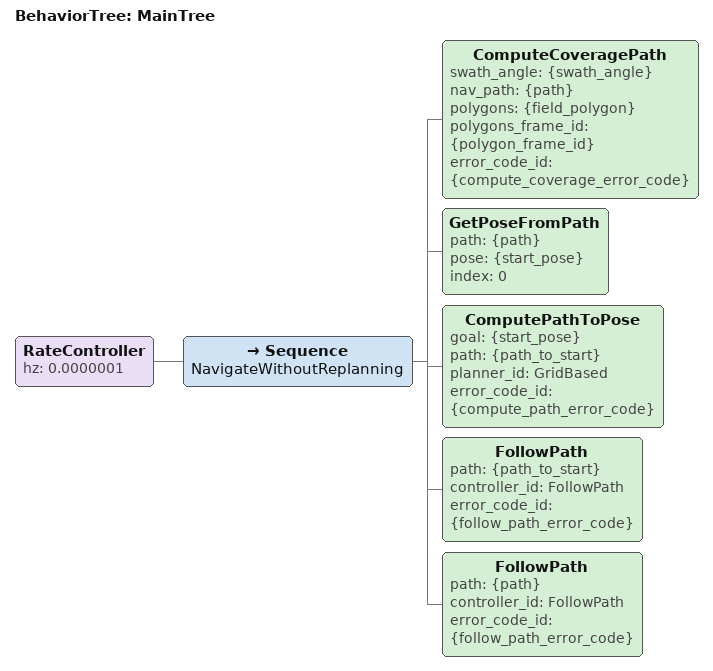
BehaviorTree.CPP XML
<root BTCPP_format="4" main_tree_to_execute="MainTree">
  <BehaviorTree ID="MainTree">
    <RateController hz="0.0000001"> <!-- once, for demo -->
      <Sequence name="NavigateWithoutReplanning">

         <!-- Compute path to cover fields -->
        <ComputeCoveragePath swath_angle="{swath_angle}" nav_path="{path}" polygons="{field_polygon}" polygons_frame_id="{polygon_frame_id}" error_code_id="{compute_coverage_error_code}"/>

        <!-- Go to start of path before navigating -->
        <GetPoseFromPath path="{path}" pose="{start_pose}" index="0" />
        <ComputePathToPose goal="{start_pose}" path="{path_to_start}" planner_id="GridBased" error_code_id="{compute_path_error_code}"/>
        <FollowPath path="{path_to_start}" controller_id="FollowPath" error_code_id="{follow_path_error_code}"/>

        <!-- Follow computed path -->
        <FollowPath path="{path}" controller_id="FollowPath" error_code_id="{follow_path_error_code}"/>
      </Sequence>
    </RateController>
  </BehaviorTree>
</root>
